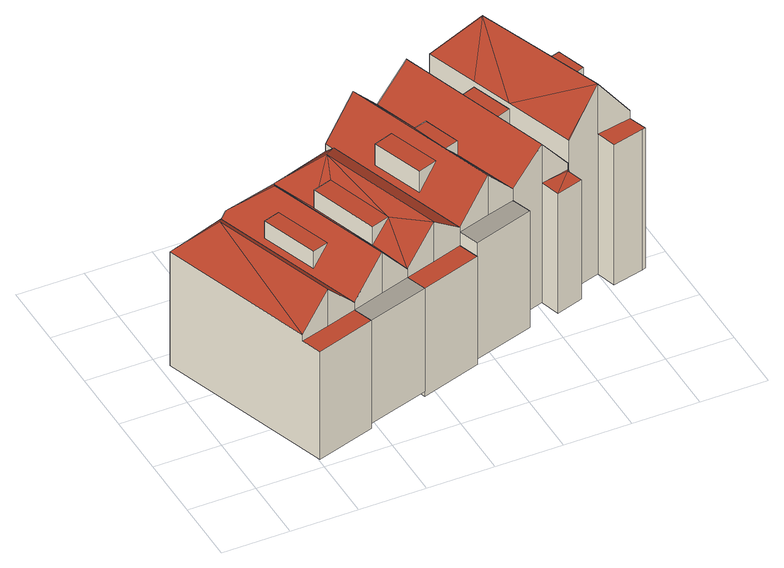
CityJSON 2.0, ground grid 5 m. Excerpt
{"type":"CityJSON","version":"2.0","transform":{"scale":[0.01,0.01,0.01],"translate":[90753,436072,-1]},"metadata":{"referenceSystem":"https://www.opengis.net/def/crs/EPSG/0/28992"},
"CityObjects":{
"building1":{"type":"Building","attributes":{"measuredHeight":12.11,"yearOfConstruction":1908,"LAAGSTE_BOUWLAAG":"-1","AANTAL_BOUWLAGEN":"4","AANTAL_ADRESSEN":"3","WIJK":"Delfshaven","PANDSOORT":"Tussenpand","BUURT":"Nieuwe Westen","HOOGSTE_BOUWLAAG":"2"},"address":[{"CountryName":"Nederland","LocalityName":"Rotterdam","ThoroughfareNumber":"40-40","ThoroughfareName":"Osseweistraat","PostalCode":"3023DD"}],"geometry":[{"type":"Solid","lod":"2","boundaries":[[[[0,1,2,3]],[[4,5,6,7]],[[0,3,4,7,8,9]],[[8,10,11,9]],[[10,12,13,11]],[[1,13,12,6,5,2]],[[12,14,6]],[[10,14,12]],[[8,7,14,10]],[[7,6,14]],[[1,0,9,11,13]],[[3,2,5,4]]]],"semantics":{"surfaces":[{"type":"WallSurface"},{"type":"RoofSurface"},{"type":"GroundSurface"}],"values":[[0,0,0,0,0,0,1,1,1,1,1,2]]}}]},
"building2":{"type":"Building","attributes":{"measuredHeight":12.46,"yearOfConstruction":1908,"LAAGSTE_BOUWLAAG":"-1","AANTAL_BOUWLAGEN":"4","AANTAL_ADRESSEN":"2","WIJK":"Delfshaven","PANDSOORT":"Tussenpand","BUURT":"Nieuwe Westen","HOOGSTE_BOUWLAAG":"2"},"address":[{"CountryName":"Nederland","LocalityName":"Rotterdam","ThoroughfareNumber":"38-38","ThoroughfareName":"Osseweistraat","PostalCode":"3023DD"}],"children":["building2-1"],"geometry":[{"type":"Solid","lod":"2","boundaries":[[[[15,16,17,18]],[[19,15,18]],[[16,20,17]],[[16,15,19,20]],[[21,22,23,9,0]],[[9,23,24,8]],[[23,22,25,24]],[[21,26,27,28,25,22]],[[9,8,29,30,31,0]],[[31,26,21,0]],[[28,27,30,29,32]],[[32,29,8,24,33],[18,17,20,19]],[[33,24,25]],[[33,25,28]],[[28,32,33]],[[30,27,26,31]]]],"semantics":{"surfaces":[{"type":"WallSurface"},{"type":"RoofSurface"},{"type":"OuterFloorSurface"},{"type":"GroundSurface"}],"values":[[0,0,0,1,2,0,0,0,0,0,0,1,1,1,1,3]]}}]},
"building2-1":{"type":"BuildingInstallation","parents":["building2"],"geometry":[{"type":"MultiSurface","lod":"2","boundaries":[[[16,15,19,20]],[[15,16,17,18]],[[19,15,18]],[[16,20,17]]],"semantics":{"surfaces":[{"type":"RoofSurface"},{"type":"WallSurface"}],"values":[0,1,1,1]}}]},
"building3":{"type":"Building","attributes":{"measuredHeight":12.4,"yearOfConstruction":1908,"LAAGSTE_BOUWLAAG":1,"AANTAL_BOUWLAGEN":5,"AANTAL_ADRESSEN":2,"WIJK":"Delfshaven","PANDSOORT":"Tussenpand","BUURT":"Nieuwe Westen","HOOGSTE_BOUWLAAG":0.5},"address":[{"CountryName":"Nederland","LocalityName":"Rotterdam","ThoroughfareNumber":"36-36","ThoroughfareName":"Osseweistraat","PostalCode":"3023DD"}],"children":["building3-1"],"geometry":[{"type":"Solid","lod":"2","boundaries":[[[[34,35,36]],[[36,35,37,38]],[[38,37,39]],[[38,39,34,36]],[[40,21,41,42]],[[43,44,28,45]],[[46,47,48,40,42,43,45]],[[47,49,50,48]],[[49,25,22,50]],[[22,25,28,44,41,21]],[[47,46,51,49]],[[25,35,28]],[[49,51,39]],[[25,49,39]],[[37,35,25]],[[37,25,39]],[[51,35,34]],[[39,51,34]],[[51,28,35]],[[46,45,28]],[[46,28,51]],[[50,22,21,40,48]],[[42,41,44,43]]]],"semantics":{"surfaces":[{"type":"WallSurface"},{"type":"RoofSurface"},{"type":"GroundSurface"}],"values":[[0,0,0,1,0,0,0,0,0,0,1,1,1,1,1,1,1,1,1,1,1,1,2]]}}]},
"building3-1":{"type":"BuildingInstallation","parents":["building3"],"geometry":[{"type":"MultiSurface","lod":"2","boundaries":[[[34,35,36]],[[36,35,37,38]],[[38,37,39]],[[38,39,34,36]]],"semantics":{"surfaces":[{"type":"WallSurface"},{"type":"RoofSurface"}],"values":[0,0,0,1]}}]},
"building4":{"type":"Building","attributes":{"measuredHeight":13.53,"yearOfConstruction":1908,"LAAGSTE_BOUWLAAG":"-0.5","AANTAL_BOUWLAGEN":"4","AANTAL_ADRESSEN":"4","WIJK":"Delfshaven","PANDSOORT":"Tussenpand","BUURT":"Nieuwe Westen","HOOGSTE_BOUWLAAG":"2"},"address":[{"CountryName":"Nederland","LocalityName":"Rotterdam","ThoroughfareNumber":"34-34","ThoroughfareName":"Osseweistraat","PostalCode":"3023DD"}],"children":["building4-1"],"geometry":[{"type":"Solid","lod":"2","boundaries":[[[[52,53,54]],[[55,52,54,56]],[[57,55,56]],[[52,55,57,53]],[[58,59,60,61,62]],[[59,58,63,47]],[[58,62,64,63]],[[64,62,65,66,67,68,69,70,71]],[[72,65,62,61]],[[73,74,75,76,60,59,47]],[[70,77,71]],[[74,78,67,66,75]],[[79,69,68]],[[76,72,61,60]],[[68,67,79]],[[64,71,77]],[[73,47,63,78,74],[56,54,53,57]],[[67,78,79]],[[63,64,77]],[[69,79,77,70]],[[79,78,77]],[[78,63,77]],[[76,75,66,65,72]]]],"semantics":{"surfaces":[{"type":"WallSurface"},{"type":"RoofSurface"},{"type":"OuterFloorSurface"},{"type":"GroundSurface"}],"values":[[0,0,0,1,2,0,0,0,0,0,0,0,0,0,1,1,1,1,1,1,1,1,3]]}}]},
"building4-1":{"type":"BuildingInstallation","parents":["building4"],"geometry":[{"type":"MultiSurface","lod":"2","boundaries":[[[52,55,57,53]],[[52,53,54]],[[55,52,54,56]],[[57,55,56]]],"semantics":{"surfaces":[{"type":"RoofSurface"},{"type":"WallSurface"}],"values":[0,1,1,1]}}]},
"building5":{"type":"Building","attributes":{"measuredHeight":13.27,"yearOfConstruction":1908,"LAAGSTE_BOUWLAAG":"0","AANTAL_BOUWLAGEN":"4","AANTAL_ADRESSEN":"3","WIJK":"Delfshaven","PANDSOORT":"Tussenpand","BUURT":"Nieuwe Westen","HOOGSTE_BOUWLAAG":"2"},"address":[{"CountryName":"Nederland","LocalityName":"Rotterdam","ThoroughfareNumber":"32-32","ThoroughfareName":"Osseweistraat","PostalCode":"3023DD"}],"geometry":[{"type":"Solid","lod":"2","boundaries":[[[[64,80,81,82,83]],[[84,85,86]],[[87,88,89]],[[90,68,67,91,80,64]],[[92,82,81,93]],[[94,92,93,95]],[[95,96,97,94]],[[98,97,96,99]],[[100,101,98,99,102,103,88,87,85,84]],[[104,103,102,91,67]],[[100,83,82,101]],[[94,97,92]],[[98,101,97]],[[97,82,92]],[[101,82,97]],[[100,84,86]],[[88,103,89]],[[83,86,104]],[[100,86,83]],[[86,89,104]],[[89,103,104]],[[64,83,104,67,68,90]],[[87,89,86,85]],[[96,95,93,81,80,91,102,99]]]],"semantics":{"surfaces":[{"type":"WallSurface"},{"type":"RoofSurface"},{"type":"GroundSurface"}],"values":[[0,0,0,0,0,0,0,0,0,0,0,1,1,1,1,1,1,1,1,1,1,1,1,2]]}}]},
"building6":{"type":"Building","attributes":{"measuredHeight":15.97,"yearOfConstruction":1908,"LAAGSTE_BOUWLAAG":0,"AANTAL_BOUWLAGEN":4,"AANTAL_ADRESSEN":3,"WIJK":"Delfshaven","PANDSOORT":"Tussenpand","BUURT":"Nieuwe Westen","HOOGSTE_BOUWLAAG":3},"address":[{"CountryName":"Nederland","LocalityName":"Rotterdam","ThoroughfareNumber":"30-30","ThoroughfareName":"Osseweistraat","PostalCode":"3023DD"}],"children":["building6-1"],"geometry":[{"type":"Solid","lod":"2","boundaries":[[[[105,106,107,108,109]],[[110,106,105,111]],[[111,112,110]],[[105,109,108,112,111]],[[113,114,115,116]],[[117,118,119,120]],[[113,116,121,122,117,120]],[[123,124,115,114,125]],[[118,126,127,119]],[[127,126,123,125,128,129,130]],[[121,131,132,122]],[[131,133,134,132]],[[133,115,124,134]],[[133,131,121,116,115]],[[119,127,135]],[[128,114,129]],[[125,114,128]],[[130,135,127]],[[129,114,135]],[[130,129,135]],[[114,112,108,135]],[[120,119,106]],[[135,106,119]],[[110,120,106]],[[112,120,110]],[[120,114,113]],[[112,114,120]],[[107,135,108]],[[135,107,106]],[[126,118,117,122,132,134,124,123]]]],"semantics":{"surfaces":[{"type":"WallSurface"},{"type":"RoofSurface"},{"type":"GroundSurface"}],"values":[[0,0,0,1,0,0,0,0,0,0,0,0,0,1,1,1,1,1,1,1,1,1,1,1,1,1,1,1,1,2]]}}]},
"building6-1":{"type":"BuildingInstallation","parents":["building6"],"geometry":[{"type":"MultiSurface","lod":"2","boundaries":[[[105,106,107,108,109]],[[110,106,105,111]],[[111,112,110]],[[105,109,108,112,111]]],"semantics":{"surfaces":[{"type":"WallSurface"},{"type":"RoofSurface"}],"values":[0,0,0,1]}}]}
},
"vertices":[
[956,215,1004],[509,75,1004],[509,75,99],[956,215,99],[516,1536,99],[71,1391,99],[71,1391,1051],[516,1536,1066],[905,367,1067],[905,367,1004],[676,296,1310],[676,296,1004],[458,228,1056],[458,228,1004],[364,1250,1300],
[806,765,1242],[663,1195,1240],[663,1195,1097],[806,765,1100],[928,805,1242],[785,1235,1240],[1418,359,1004],[1367,512,1004],[1145,442,1004],[1145,442,1346],[1367,512,1074],[1418,359,139],[976,1686,139],[976,1686,1083],[516,1536,1060],[516,1536,139],[956,215,139],[557,1550,1107],[833,1379,1340],
[1243,1388,1237],[1099,1341,1088],[1099,1341,1237],[1269,828,1084],[1269,828,1237],[1409,875,1237],[1873,501,1004],[1418,359,97],[1873,501,97],[1429,1834,97],[976,1686,97],[1429,1834,1088],[1454,1759,1163],[1822,654,1156],[1822,654,1004],[1595,583,1336],[1595,583,1004],[1292,1534,1329],
[1597,1445,1369],[1740,1493,1371],[1597,1445,1194],[1727,1055,1371],[1727,1055,1196],[1870,1103,1373],[2064,729,1119],[1822,654,1119],[1873,501,1119],[2329,643,1119],[2278,790,1119],[2064,729,1453],[2278,790,1216],[2278,790,143],[1882,1981,143],[1882,1981,1210],[2025,1552,1212],[2025,1552,1329],[2116,1276,1329],[2116,1276,1213],[2329,643,143],[1454,1759,1150],[1429,1834,1149],[1429,1834,143],[1873,501,143],[2011,1243,1329],[1670,1912,1446],[1923,1522,1329],
[2278,790,112],[2531,875,112],[2531,875,1114],[2531,875,1440],[2573,1431,1170],[2573,1431,1319],[2460,1388,1319],[2470,1742,1319],[2470,1742,1170],[2345,1695,1319],[2116,1276,1212],[1882,1981,112],[2574,726,1114],[2574,726,112],[2777,790,1114],[2777,790,112],[2738,905,112],[2738,905,1119],[2747,908,1119],[2747,908,112],[2743,919,1173],[2743,919,1119],[2340,2130,112],[2340,2130,1169],[2139,2065,1439],
[3021,1602,1515],[3021,1602,1397],[2954,1581,1484],[2932,1574,1515],[2954,1581,1515],[3092,1382,1402],[3092,1382,1515],[3010,1356,1515],[3257,1038,1343],[2996,985,1698],[2996,985,1278],[3257,1038,1278],[3171,1294,101],[2856,2287,101],[2856,2287,1320],[3171,1294,1344],[3303,903,1278],[3303,903,101],[2747,908,101],[2996,985,101],[2747,908,1367],[2340,2130,101],[2340,2130,1362],[2743,919,1367],[2573,1431,1365],[2470,1742,1364],[3277,896,1278],[3277,896,101],[3038,836,1278],[3038,836,101],[2652,1979,1680]
]}
